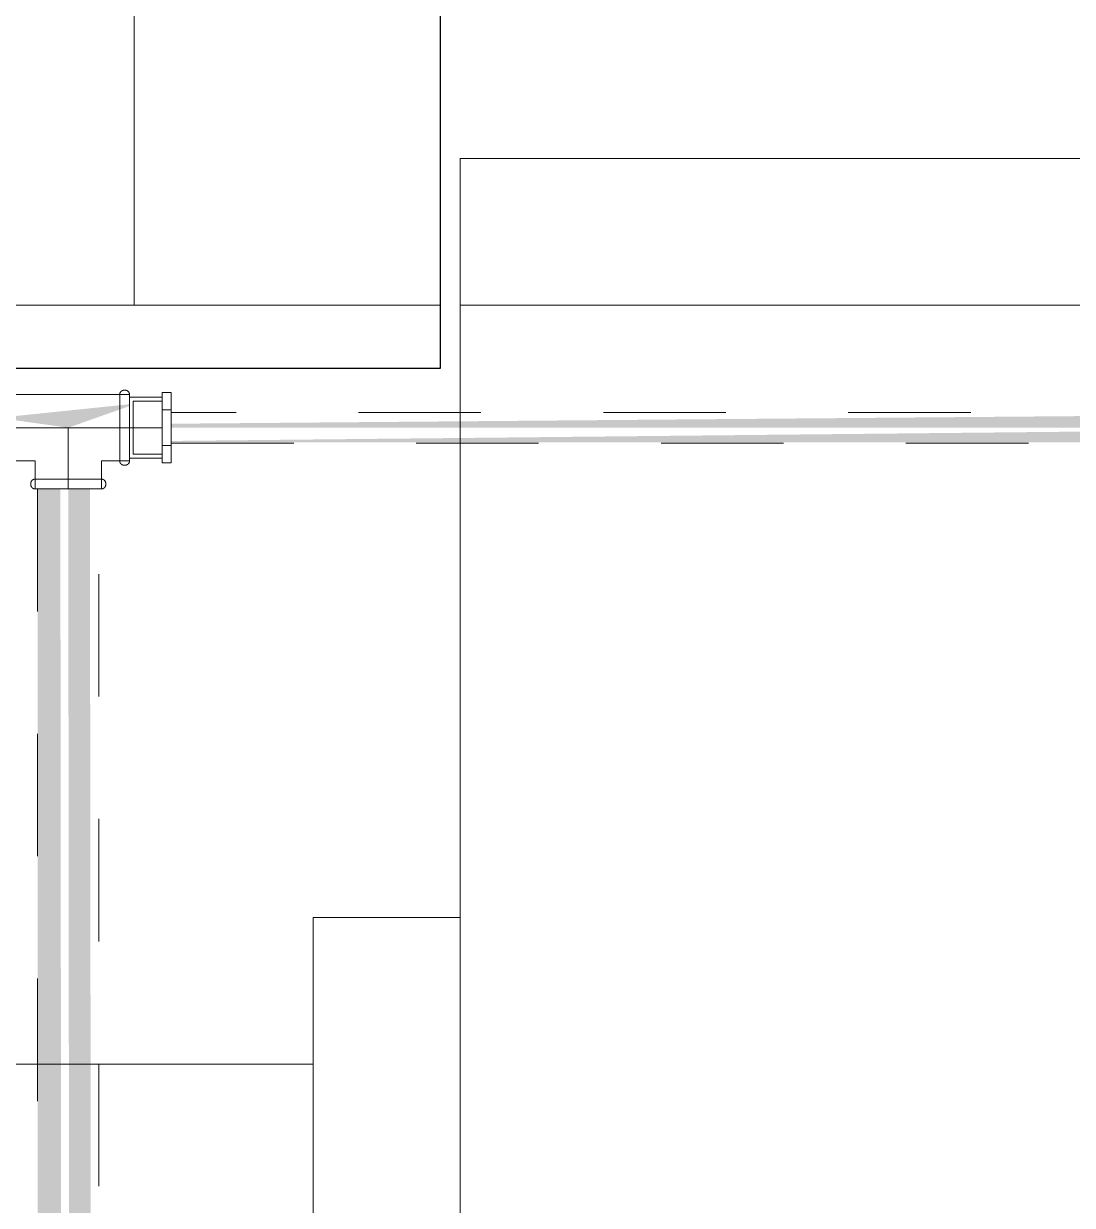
# Model space of a CAD drawing. Header units: metres. Extents: x 5 to 242, y -3 to 162.
# Drawn here: x 153.202 to 154.058, y 103.229 to 104.194 of the extents above; entities that cross this region are included whole.
import ezdxf

# ---------------------------------------------------------------- set-up
doc = ezdxf.new("R2010")
doc.units = ezdxf.units.M
doc.linetypes.add('Aligning Line', pattern=[0.012, 0.006, -0.006])
doc.linetypes.add('IMPORT-Dashed _3_', pattern=[0.75, 0.5, -0.25])
doc.layers.add('1053_ARQ_BASE_MATADOURO_2_dwg', color=7, linetype='Continuous', lineweight=5, true_color=0x767676)
doc.layers.add('1053_ARQ_BASE_MATADOURO_dwg', color=7, linetype='Continuous', lineweight=5, true_color=0x767676)
for name, color, linetype, lineweight in [('A-PISO', 7, 'Continuous', 5), ('A-PROJEÇÃO', 7, 'IMPORT-Dashed _3_', 15), ('A-VISTA03', 7, 'Continuous', 9), ('P-PIPE', 7, 'Continuous', 5), ('P-PIPE-CNTR', 7, 'Continuous', 5)]:
    doc.layers.add(name, color=color, linetype=linetype, lineweight=lineweight)

# ---------------------------------------------------------------- blocks, each defined once
blk = doc.blocks.new('1053_ARQ_BASE_MATADOURO_dwg_arq geral tgov-4039641-TÉRREO 1_20')
at = {"color": 253, "lineweight": 5, "true_color": 0xaaaaaa, "flags": 128}
blk.add_lwpolyline([(-3.17039, 14.42815), (-3.17039, 20.15815), (-12.42039, 20.15815), (-12.42039, 34.84828), (-12.42039, 34.99828), (5.3461, 34.99828), (5.3461, 26.62815)], dxfattribs=at)
at = {"layer": 'A-PROJEÇÃO', "color": 253, "true_color": 0xaaaaaa, "flags": 128}
blk.add_lwpolyline([(12.19959, 15.27815), (-3.05039, 15.27815), (-3.05039, 20.77815), (12.19959, 20.77815)], close=True, dxfattribs=at)
at = {"layer": 'A-VISTA03', "color": 253, "true_color": 0xaaaaaa, "flags": 128}
for points in [[(11.69961, 20.27815), (11.69961, 20.89815), (-3.05039, 20.89815), (-3.05039, 20.77815), (11.57961, 20.77815), (11.57961, 20.27815)], [(-2.55039, 14.54815), (-3.05039, 14.54815), (-3.05039, 20.27815), (-3.17039, 20.27815), (-3.17039, 14.42815), (-2.55039, 14.42815)]]:
    blk.add_lwpolyline(points, dxfattribs=at)
blk = doc.blocks.new('1053_ARQ_BASE_MATADOURO_dwg-3625622-TÉRREO 1_20')
blk.add_blockref('1053_ARQ_BASE_MATADOURO_dwg_arq geral tgov-4039641-TÉRREO 1_20', (130.20979, 83.18603))
blk = doc.blocks.new('1053_ARQ_BASE_MATADOURO_2_dwg-3637054-TÉRREO 1_20')
at = {"layer": 'A-PISO', "color": 253, "lineweight": 30, "true_color": 0xaaaaaa, "flags": 128}
blk.add_lwpolyline([(126.14312, 84.32642), (127.14312, 84.32642), (127.14312, 70.72642), (126.14312, 70.72642)], close=True, dxfattribs=at)
at = {"layer": 'A-PISO', "color": 253, "true_color": 0xaaaaaa, "flags": 128}
blk.add_lwpolyline([(126.39312, 70.77815), (126.39312, 71.02815), (126.14312, 71.02815), (126.14312, 70.77815), (126.39312, 70.77815), (126.89312, 70.77815), (127.14312, 70.77815), (127.14312, 71.02815), (126.89312, 71.02815), (126.39312, 71.02815), (126.39312, 74.02815), (126.14312, 74.02815), (126.14312, 74.27815), (126.39312, 74.27815), (126.39312, 74.02815), (126.89312, 74.02815), (126.89312, 71.02815), (126.89312, 70.77815)], dxfattribs=at)

msp = doc.modelspace()

# ---------------------------------------------------------------- hatches: boundary and pattern name
at = {"layer": 'P-PIPE', "true_color": 0x7f7f7f}
msp.add_hatch(color=8, dxfattribs=at).paths.add_polyline_path([(153.23817, 103.86418), (153.28817, 103.88186), (153.28817, 103.88335), (153.18817, 103.87302), (153.19362, 103.87043), (153.23629, 103.86445)])
at = {"layer": 'P-PIPE', "true_color": 0xc0c0c0}
for points in [[(154.37517, 103.86418), (154.37517, 103.87626), (153.32227, 103.86742), (153.32227, 103.86418), (154.16797, 103.86418)], [(154.16797, 103.85211), (154.37517, 103.86102), (154.37517, 103.86418), (153.32227, 103.85336), (153.32227, 103.85211), (153.52931, 103.85211)], [(153.21317, 97.44458), (153.23817, 97.44458), (153.2317, 103.81418), (153.21317, 103.81418), (153.21317, 100.24471)], [(153.26317, 97.44458), (153.25585, 103.81418), (153.23817, 103.81418), (153.24464, 97.44458), (153.26232, 97.44458)]]:
    msp.add_hatch(color=9, dxfattribs=at).paths.add_polyline_path(points)

# ---------------------------------------------------------------- linework, layer by layer
at = {"layer": 'P-PIPE'}
for p, q in [((153.28817, 103.89128), (153.18817, 103.89128)), ((153.28017, 103.88611), (153.28017, 103.89128)), ((153.28017, 103.88611), (153.28017, 103.89128)), ((153.28467, 103.89478), (153.28367, 103.89478)), ((153.28817, 103.88335), (153.28817, 103.89128)), ((153.28817, 103.83708), (153.28817, 103.89128)), ((153.28817, 103.88611), (153.28817, 103.89128)), ((153.28817, 103.88611), (153.28817, 103.89128)), ((153.31477, 103.88918), (153.28817, 103.88918)), ((153.28817, 103.88918), (153.28817, 103.88186)), ((153.31477, 103.893), (153.31477, 103.87867)), ((153.31477, 103.87867), (153.31477, 103.893)), ((153.32227, 103.893), (153.31477, 103.893)), ((153.31477, 103.83918), (153.31477, 103.88918)), ((153.32227, 103.893), (153.32227, 103.87867)), ((153.32227, 103.87867), (153.32227, 103.893)), ((153.31477, 103.88588), (153.29127, 103.88588)), ((153.29127, 103.88588), (153.29127, 103.84248)), ((153.29127, 103.88588), (153.29127, 103.84248)), ((153.29127, 103.88318), (153.29127, 103.84518)), ((153.29127, 103.88318), (153.29127, 103.84518)), ((153.31477, 103.84248), (153.31477, 103.88588)), ((153.31477, 103.84248), (153.31477, 103.88588)), ((153.31477, 103.88318), (153.31477, 103.84518)), ((153.31477, 103.88318), (153.31477, 103.84518)), ((153.31477, 103.87867), (153.31477, 103.8497)), ((153.31477, 103.8497), (153.31477, 103.87867)), ((153.31477, 103.87867), (153.32227, 103.87867)), ((153.31477, 103.87867), (153.32227, 103.87867)), ((153.32227, 103.87867), (153.32227, 103.8497)), ((153.28017, 103.83708), (153.28017, 103.87174)), ((153.28017, 103.83708), (153.28017, 103.87174)), ((153.28817, 103.83708), (153.28817, 103.87123)), ((153.28817, 103.83708), (153.28817, 103.87123)), ((153.28817, 103.83708), (153.28817, 103.8712)), ((153.28817, 103.87065), (153.28817, 103.83918)), ((153.31477, 103.8497), (153.31477, 103.83536)), ((153.31477, 103.83536), (153.31477, 103.8497)), ((153.31477, 103.8497), (153.32227, 103.8497)), ((153.31477, 103.8497), (153.32227, 103.8497)), ((153.32227, 103.8497), (153.32227, 103.83536)), ((153.32227, 103.83536), (153.32227, 103.8497)), ((153.29127, 103.84248), (153.31477, 103.84248)), ((153.18817, 103.83708), (153.21107, 103.83708)), ((153.21107, 103.83708), (153.21107, 103.81418)), ((153.26527, 103.83708), (153.28817, 103.83708)), ((153.26527, 103.81418), (153.26527, 103.83708)), ((153.28367, 103.83358), (153.28467, 103.83358)), ((153.28817, 103.83918), (153.31477, 103.83918)), ((153.31477, 103.83536), (153.32227, 103.83536)), ((153.21107, 103.82218), (153.26527, 103.82218)), ((153.21107, 103.82218), (153.26527, 103.82218)), ((153.20757, 103.81868), (153.20757, 103.81768)), ((153.21107, 103.81418), (153.212, 103.81418)), ((153.21107, 103.81418), (153.26527, 103.81418)), ((153.21625, 103.81418), (153.21107, 103.81418)), ((153.24655, 103.81418), (153.2298, 103.81418)), ((153.26527, 103.81418), (153.2601, 103.81418)), ((153.26435, 103.81418), (153.26527, 103.81418)), ((153.26877, 103.81768), (153.26877, 103.81868))]:
    msp.add_line(p, q, dxfattribs=at)
at = {"layer": 'P-PIPE', "linetype": 'Aligning Line', "lineweight": 15}
for p, q in [((154.37517, 103.87668), (153.32227, 103.87668)), ((153.32227, 103.87668), (153.32227, 103.85168)), ((153.32227, 103.87668), (153.32227, 103.87626)), ((153.32227, 103.85211), (153.32227, 103.85168)), ((153.32227, 103.85168), (154.37517, 103.85168)), ((153.21317, 103.81418), (153.21317, 97.44458)), ((153.26317, 103.81418), (153.21317, 103.81418)), ((153.26317, 97.44458), (153.26317, 103.81418))]:
    msp.add_line(p, q, dxfattribs=at)
at = {"layer": 'P-PIPE', "flags": 128}
for points in [[(153.28017, 103.89128), (153.28018, 103.89142), (153.28018, 103.89156), (153.2802, 103.8917), (153.28022, 103.89184), (153.28024, 103.89198), (153.28027, 103.89212), (153.28031, 103.89225), (153.28035, 103.89239), (153.2804, 103.89252), (153.28045, 103.89265), (153.28051, 103.89278), (153.28057, 103.8929), (153.28064, 103.89302), (153.28071, 103.89314), (153.28078, 103.89326), (153.28087, 103.89337), (153.28095, 103.89349), (153.28104, 103.89359), (153.28114, 103.8937), (153.28123, 103.8938), (153.28134, 103.89389), (153.28144, 103.89398), (153.28155, 103.89407), (153.28167, 103.89415), (153.28178, 103.89423), (153.2819, 103.8943), (153.28202, 103.89437), (153.28215, 103.89443), (153.28228, 103.89449), (153.2824, 103.89455), (153.28254, 103.89459), (153.28267, 103.89464), (153.2828, 103.89467), (153.28294, 103.89471), (153.28308, 103.89473), (153.28322, 103.89475), (153.28336, 103.89477), (153.2835, 103.89478), (153.28364, 103.89478), (153.28367, 103.89478)], [(153.28017, 103.88342), (153.28017, 103.88417), (153.28017, 103.88488), (153.28017, 103.88557), (153.28017, 103.88622), (153.28017, 103.88683), (153.28017, 103.88741), (153.28017, 103.88795), (153.28017, 103.88845), (153.28017, 103.88891), (153.28017, 103.88934), (153.28017, 103.88972), (153.28017, 103.89006), (153.28017, 103.89036), (153.28017, 103.89062), (153.28017, 103.89084), (153.28017, 103.89101), (153.28017, 103.89114), (153.28017, 103.89123), (153.28017, 103.89128)], [(153.28017, 103.89126), (153.28017, 103.8912), (153.28017, 103.89109), (153.28017, 103.89094), (153.28017, 103.89074), (153.28017, 103.89051), (153.28017, 103.89023), (153.28017, 103.88991), (153.28017, 103.88955), (153.28017, 103.88915), (153.28017, 103.8887), (153.28017, 103.88822), (153.28017, 103.8877), (153.28017, 103.88714), (153.28017, 103.88655), (153.28017, 103.88592), (153.28017, 103.88526), (153.28017, 103.88456), (153.28017, 103.88383), (153.28017, 103.88307), (153.28017, 103.88227), (153.28017, 103.88145), (153.28017, 103.8806), (153.28017, 103.87973), (153.28017, 103.87883), (153.28017, 103.8779), (153.28017, 103.87696), (153.28017, 103.87599), (153.28017, 103.87501), (153.28017, 103.874), (153.28017, 103.87299), (153.28017, 103.87195), (153.28017, 103.87091), (153.28017, 103.86985), (153.28017, 103.86879), (153.28017, 103.86772), (153.28017, 103.86664), (153.28017, 103.86556), (153.28017, 103.86448), (153.28017, 103.86339), (153.28017, 103.86231), (153.28017, 103.86123), (153.28017, 103.86016), (153.28017, 103.85909), (153.28017, 103.85803), (153.28017, 103.85698), (153.28017, 103.85594), (153.28017, 103.85491), (153.28017, 103.8539), (153.28017, 103.85291), (153.28017, 103.85193), (153.28017, 103.85097), (153.28017, 103.85004), (153.28017, 103.84912), (153.28017, 103.84824), (153.28017, 103.84737), (153.28017, 103.84654), (153.28017, 103.84573), (153.28017, 103.84495), (153.28017, 103.8442), (153.28017, 103.84348), (153.28017, 103.8428), (153.28017, 103.84215), (153.28017, 103.84154), (153.28017, 103.84096), (153.28017, 103.84042), (153.28017, 103.83992), (153.28017, 103.83946), (153.28017, 103.83903), (153.28017, 103.83865), (153.28017, 103.83831), (153.28017, 103.83801), (153.28017, 103.83775), (153.28017, 103.83753), (153.28017, 103.83736), (153.28017, 103.83722), (153.28017, 103.83714), (153.28017, 103.83709)], [(153.28467, 103.89478), (153.28481, 103.89478), (153.28495, 103.89477), (153.28509, 103.89476), (153.28523, 103.89474), (153.28537, 103.89471), (153.28551, 103.89468), (153.28564, 103.89465), (153.28577, 103.89461), (153.28591, 103.89456), (153.28604, 103.89451), (153.28616, 103.89445), (153.28629, 103.89439), (153.28641, 103.89432), (153.28653, 103.89425), (153.28665, 103.89417), (153.28676, 103.89409), (153.28687, 103.89401), (153.28698, 103.89392), (153.28708, 103.89382), (153.28718, 103.89372), (153.28728, 103.89362), (153.28737, 103.89351), (153.28746, 103.8934), (153.28754, 103.89329), (153.28762, 103.89318), (153.28769, 103.89306), (153.28776, 103.89293), (153.28782, 103.89281), (153.28788, 103.89268), (153.28794, 103.89255), (153.28798, 103.89242), (153.28803, 103.89229), (153.28806, 103.89215), (153.2881, 103.89202), (153.28812, 103.89188), (153.28814, 103.89174), (153.28816, 103.8916), (153.28817, 103.89146), (153.28817, 103.89132), (153.28817, 103.89128)], [(153.28817, 103.83711), (153.28817, 103.83717), (153.28817, 103.83728), (153.28817, 103.83743), (153.28817, 103.83762), (153.28817, 103.83786), (153.28817, 103.83814), (153.28817, 103.83846), (153.28817, 103.83882), (153.28817, 103.83922), (153.28817, 103.83967), (153.28817, 103.84015), (153.28817, 103.84067), (153.28817, 103.84122), (153.28817, 103.84182), (153.28817, 103.84245), (153.28817, 103.84311), (153.28817, 103.84381), (153.28817, 103.84454), (153.28817, 103.8453), (153.28817, 103.8461), (153.28817, 103.84692), (153.28817, 103.84777), (153.28817, 103.84864), (153.28817, 103.84954), (153.28817, 103.85047), (153.28817, 103.85141), (153.28817, 103.85238), (153.28817, 103.85336), (153.28817, 103.85436), (153.28817, 103.85538), (153.28817, 103.85641), (153.28817, 103.85746), (153.28817, 103.85851), (153.28817, 103.85958), (153.28817, 103.86065), (153.28817, 103.86173), (153.28817, 103.86281), (153.28817, 103.86389), (153.28817, 103.86498), (153.28817, 103.86606), (153.28817, 103.86714), (153.28817, 103.86821), (153.28817, 103.86928), (153.28817, 103.87034), (153.28817, 103.87139), (153.28817, 103.87243), (153.28817, 103.87346), (153.28817, 103.87447), (153.28817, 103.87546), (153.28817, 103.87644), (153.28817, 103.8774), (153.28817, 103.87833), (153.28817, 103.87924), (153.28817, 103.88013), (153.28817, 103.881), (153.28817, 103.88183), (153.28817, 103.88264), (153.28817, 103.88342), (153.28817, 103.88417), (153.28817, 103.88488), (153.28817, 103.88557), (153.28817, 103.88622), (153.28817, 103.88683), (153.28817, 103.88741), (153.28817, 103.88795), (153.28817, 103.88845), (153.28817, 103.88891), (153.28817, 103.88934), (153.28817, 103.88972), (153.28817, 103.89006), (153.28817, 103.89036), (153.28817, 103.89062), (153.28817, 103.89084), (153.28817, 103.89101), (153.28817, 103.89114), (153.28817, 103.89123), (153.28817, 103.89128)], [(153.28817, 103.89126), (153.28817, 103.8912), (153.28817, 103.89109), (153.28817, 103.89094), (153.28817, 103.89074), (153.28817, 103.89051), (153.28817, 103.89023), (153.28817, 103.88991), (153.28817, 103.88955), (153.28817, 103.88915), (153.28817, 103.8887), (153.28817, 103.88822), (153.28817, 103.8877), (153.28817, 103.88714), (153.28817, 103.88655), (153.28817, 103.88592), (153.28817, 103.88526), (153.28817, 103.88456), (153.28817, 103.88383), (153.28817, 103.88307)], [(153.28017, 103.83711), (153.28017, 103.83717), (153.28017, 103.83728), (153.28017, 103.83743), (153.28017, 103.83762), (153.28017, 103.83786), (153.28017, 103.83814), (153.28017, 103.83846), (153.28017, 103.83882), (153.28017, 103.83922), (153.28017, 103.83967), (153.28017, 103.84015), (153.28017, 103.84067), (153.28017, 103.84122), (153.28017, 103.84182), (153.28017, 103.84245), (153.28017, 103.84311), (153.28017, 103.84381), (153.28017, 103.84454), (153.28017, 103.8453), (153.28017, 103.8461), (153.28017, 103.84692), (153.28017, 103.84777), (153.28017, 103.84864), (153.28017, 103.84954), (153.28017, 103.85047), (153.28017, 103.85141), (153.28017, 103.85238), (153.28017, 103.85336), (153.28017, 103.85436), (153.28017, 103.85538), (153.28017, 103.85641), (153.28017, 103.85746), (153.28017, 103.85851), (153.28017, 103.85958), (153.28017, 103.86065), (153.28017, 103.86173), (153.28017, 103.86281), (153.28017, 103.86389), (153.28017, 103.86498), (153.28017, 103.86606), (153.28017, 103.86714)], [(153.28817, 103.86879), (153.28817, 103.86772), (153.28817, 103.86664), (153.28817, 103.86556), (153.28817, 103.86448), (153.28817, 103.86339), (153.28817, 103.86231), (153.28817, 103.86123), (153.28817, 103.86016), (153.28817, 103.85909), (153.28817, 103.85803), (153.28817, 103.85698), (153.28817, 103.85594), (153.28817, 103.85491), (153.28817, 103.8539), (153.28817, 103.85291), (153.28817, 103.85193), (153.28817, 103.85097), (153.28817, 103.85004), (153.28817, 103.84912), (153.28817, 103.84824), (153.28817, 103.84737), (153.28817, 103.84654), (153.28817, 103.84573), (153.28817, 103.84495), (153.28817, 103.8442), (153.28817, 103.84348), (153.28817, 103.8428), (153.28817, 103.84215), (153.28817, 103.84154), (153.28817, 103.84096), (153.28817, 103.84042), (153.28817, 103.83992), (153.28817, 103.83946), (153.28817, 103.83903), (153.28817, 103.83865), (153.28817, 103.83831), (153.28817, 103.83801), (153.28817, 103.83775), (153.28817, 103.83753), (153.28817, 103.83736), (153.28817, 103.83722), (153.28817, 103.83714), (153.28817, 103.83709)], [(153.28367, 103.83358), (153.28353, 103.83359), (153.28339, 103.8336), (153.28325, 103.83361), (153.28312, 103.83363), (153.28298, 103.83365), (153.28284, 103.83368), (153.28271, 103.83372), (153.28257, 103.83376), (153.28244, 103.83381), (153.28231, 103.83386), (153.28218, 103.83392), (153.28206, 103.83398), (153.28193, 103.83405), (153.28181, 103.83412), (153.2817, 103.8342), (153.28158, 103.83428), (153.28147, 103.83436), (153.28137, 103.83445), (153.28126, 103.83455), (153.28116, 103.83465), (153.28107, 103.83475), (153.28098, 103.83485), (153.28089, 103.83496), (153.28081, 103.83508), (153.28073, 103.83519), (153.28065, 103.83531), (153.28059, 103.83543), (153.28052, 103.83556), (153.28046, 103.83569), (153.28041, 103.83582), (153.28036, 103.83595), (153.28032, 103.83608), (153.28028, 103.83622), (153.28025, 103.83635), (153.28022, 103.83649), (153.2802, 103.83663), (153.28019, 103.83677), (153.28018, 103.83691), (153.28017, 103.83705), (153.28017, 103.83708)], [(153.28817, 103.83708), (153.28817, 103.83694), (153.28816, 103.8368), (153.28815, 103.83667), (153.28813, 103.83653), (153.2881, 103.83639), (153.28807, 103.83625), (153.28804, 103.83612), (153.288, 103.83598), (153.28795, 103.83585), (153.2879, 103.83572), (153.28784, 103.83559), (153.28778, 103.83547), (153.28771, 103.83535), (153.28764, 103.83523), (153.28756, 103.83511), (153.28748, 103.83499), (153.28739, 103.83488), (153.2873, 103.83478), (153.28721, 103.83467), (153.28711, 103.83457), (153.28701, 103.83448), (153.2869, 103.83439), (153.28679, 103.8343), (153.28668, 103.83422), (153.28656, 103.83414), (153.28644, 103.83407), (153.28632, 103.834), (153.2862, 103.83393), (153.28607, 103.83388), (153.28594, 103.83382), (153.28581, 103.83377), (153.28568, 103.83373), (153.28554, 103.83369), (153.28541, 103.83366), (153.28527, 103.83364), (153.28513, 103.83361), (153.28499, 103.8336), (153.28485, 103.83359), (153.28471, 103.83358), (153.28467, 103.83358)], [(153.20757, 103.81868), (153.20758, 103.81882), (153.20758, 103.81896), (153.2076, 103.8191), (153.20762, 103.81924), (153.20764, 103.81938), (153.20767, 103.81952), (153.20771, 103.81965), (153.20775, 103.81979), (153.2078, 103.81992), (153.20785, 103.82005), (153.20791, 103.82018), (153.20797, 103.8203), (153.20804, 103.82042), (153.20811, 103.82054), (153.20818, 103.82066), (153.20827, 103.82077), (153.20835, 103.82089), (153.20844, 103.82099), (153.20854, 103.8211), (153.20863, 103.8212), (153.20874, 103.82129), (153.20884, 103.82138), (153.20895, 103.82147), (153.20907, 103.82155), (153.20918, 103.82163), (153.2093, 103.8217), (153.20942, 103.82177), (153.20955, 103.82183), (153.20968, 103.82189), (153.2098, 103.82195), (153.20994, 103.82199), (153.21007, 103.82204), (153.2102, 103.82207), (153.21034, 103.82211), (153.21048, 103.82213), (153.21062, 103.82215), (153.21076, 103.82217), (153.2109, 103.82218), (153.21104, 103.82218), (153.21107, 103.82218)], [(153.26525, 103.82218), (153.26519, 103.82218), (153.26508, 103.82218), (153.26493, 103.82218), (153.26473, 103.82218), (153.2645, 103.82218), (153.26422, 103.82218), (153.2639, 103.82218), (153.26354, 103.82218), (153.26313, 103.82218), (153.26269, 103.82218), (153.26221, 103.82218), (153.26169, 103.82218), (153.26113, 103.82218), (153.26054, 103.82218), (153.25991, 103.82218), (153.25925, 103.82218), (153.25855, 103.82218), (153.25782, 103.82218), (153.25705, 103.82218), (153.25626, 103.82218), (153.25544, 103.82218), (153.25459, 103.82218), (153.25372, 103.82218), (153.25282, 103.82218), (153.25189, 103.82218), (153.25095, 103.82218), (153.24998, 103.82218), (153.249, 103.82218), (153.24799, 103.82218), (153.24698, 103.82218), (153.24594, 103.82218), (153.2449, 103.82218), (153.24384, 103.82218), (153.24278, 103.82218), (153.24171, 103.82218), (153.24063, 103.82218), (153.23955, 103.82218), (153.23847, 103.82218), (153.23738, 103.82218), (153.2363, 103.82218), (153.23522, 103.82218), (153.23414, 103.82218), (153.23308, 103.82218), (153.23202, 103.82218), (153.23097, 103.82218), (153.22993, 103.82218), (153.2289, 103.82218), (153.22789, 103.82218), (153.2269, 103.82218), (153.22592, 103.82218), (153.22496, 103.82218), (153.22403, 103.82218), (153.22311, 103.82218), (153.22222, 103.82218), (153.22136, 103.82218), (153.22052, 103.82218), (153.21972, 103.82218), (153.21894, 103.82218), (153.21819, 103.82218), (153.21747, 103.82218), (153.21679, 103.82218), (153.21614, 103.82218), (153.21553, 103.82218), (153.21495, 103.82218), (153.21441, 103.82218), (153.21391, 103.82218), (153.21345, 103.82218), (153.21302, 103.82218), (153.21264, 103.82218), (153.2123, 103.82218), (153.212, 103.82218), (153.21174, 103.82218), (153.21152, 103.82218), (153.21134, 103.82218), (153.21121, 103.82218), (153.21112, 103.82218), (153.21108, 103.82218)], [(153.21109, 103.82218), (153.21116, 103.82218), (153.21127, 103.82218), (153.21142, 103.82218), (153.21161, 103.82218), (153.21185, 103.82218), (153.21213, 103.82218), (153.21245, 103.82218), (153.21281, 103.82218), (153.21321, 103.82218), (153.21365, 103.82218), (153.21414, 103.82218), (153.21466, 103.82218), (153.21521, 103.82218), (153.21581, 103.82218), (153.21644, 103.82218), (153.2171, 103.82218), (153.2178, 103.82218), (153.21853, 103.82218), (153.21929, 103.82218), (153.22008, 103.82218), (153.22091, 103.82218), (153.22176, 103.82218), (153.22263, 103.82218), (153.22353, 103.82218), (153.22445, 103.82218), (153.2254, 103.82218), (153.22637, 103.82218), (153.22735, 103.82218), (153.22835, 103.82218), (153.22937, 103.82218), (153.2304, 103.82218), (153.23145, 103.82218), (153.2325, 103.82218), (153.23357, 103.82218), (153.23464, 103.82218), (153.23572, 103.82218), (153.2368, 103.82218), (153.23788, 103.82218), (153.23896, 103.82218), (153.24005, 103.82218), (153.24113, 103.82218), (153.2422, 103.82218), (153.24327, 103.82218), (153.24433, 103.82218), (153.24538, 103.82218), (153.24642, 103.82218), (153.24745, 103.82218), (153.24846, 103.82218), (153.24945, 103.82218), (153.25043, 103.82218), (153.25138, 103.82218), (153.25232, 103.82218), (153.25323, 103.82218), (153.25412, 103.82218), (153.25498, 103.82218), (153.25582, 103.82218), (153.25663, 103.82218), (153.25741, 103.82218), (153.25816, 103.82218), (153.25887, 103.82218), (153.25956, 103.82218), (153.2602, 103.82218), (153.26082, 103.82218), (153.26139, 103.82218), (153.26193, 103.82218), (153.26244, 103.82218), (153.2629, 103.82218), (153.26332, 103.82218), (153.26371, 103.82218), (153.26405, 103.82218), (153.26435, 103.82218), (153.26461, 103.82218), (153.26483, 103.82218), (153.265, 103.82218), (153.26513, 103.82218), (153.26522, 103.82218), (153.26527, 103.82218)], [(153.26527, 103.82218), (153.26541, 103.82218), (153.26555, 103.82217), (153.26569, 103.82216), (153.26583, 103.82214), (153.26597, 103.82211), (153.26611, 103.82208), (153.26624, 103.82205), (153.26637, 103.82201), (153.26651, 103.82196), (153.26664, 103.82191), (153.26676, 103.82185), (153.26689, 103.82179), (153.26701, 103.82172), (153.26713, 103.82165), (153.26725, 103.82157), (153.26736, 103.82149), (153.26747, 103.82141), (153.26758, 103.82132), (153.26768, 103.82122), (153.26778, 103.82112), (153.26788, 103.82102), (153.26797, 103.82091), (153.26806, 103.8208), (153.26814, 103.82069), (153.26822, 103.82058), (153.26829, 103.82046), (153.26836, 103.82033), (153.26842, 103.82021), (153.26848, 103.82008), (153.26854, 103.81995), (153.26858, 103.81982), (153.26863, 103.81969), (153.26866, 103.81955), (153.2687, 103.81942), (153.26872, 103.81928), (153.26874, 103.81914), (153.26876, 103.819), (153.26877, 103.81886), (153.26877, 103.81872), (153.26877, 103.81868)], [(153.21107, 103.81418), (153.21093, 103.81419), (153.21079, 103.8142), (153.21065, 103.81421), (153.21052, 103.81423), (153.21038, 103.81425), (153.21024, 103.81428), (153.21011, 103.81432), (153.20997, 103.81436), (153.20984, 103.81441), (153.20971, 103.81446), (153.20958, 103.81452), (153.20946, 103.81458), (153.20933, 103.81465), (153.20921, 103.81472), (153.2091, 103.8148), (153.20898, 103.81488), (153.20887, 103.81496), (153.20877, 103.81505), (153.20866, 103.81515), (153.20856, 103.81525), (153.20847, 103.81535), (153.20838, 103.81545), (153.20829, 103.81556), (153.20821, 103.81568), (153.20813, 103.81579), (153.20805, 103.81591), (153.20799, 103.81603), (153.20792, 103.81616), (153.20786, 103.81629), (153.20781, 103.81642), (153.20776, 103.81655), (153.20772, 103.81668), (153.20768, 103.81682), (153.20765, 103.81695), (153.20762, 103.81709), (153.2076, 103.81723), (153.20759, 103.81737), (153.20758, 103.81751), (153.20757, 103.81765), (153.20757, 103.81768)], [(153.21441, 103.81418), (153.21391, 103.81418), (153.21345, 103.81418), (153.21302, 103.81418), (153.21264, 103.81418), (153.2123, 103.81418), (153.212, 103.81418), (153.21174, 103.81418), (153.21152, 103.81418), (153.21134, 103.81418), (153.21121, 103.81418), (153.21112, 103.81418), (153.21108, 103.81418)], [(153.21109, 103.81418), (153.21116, 103.81418), (153.21127, 103.81418), (153.21142, 103.81418), (153.21161, 103.81418), (153.21185, 103.81418), (153.21213, 103.81418), (153.21245, 103.81418), (153.21281, 103.81418), (153.21321, 103.81418), (153.21365, 103.81418), (153.21414, 103.81418), (153.21466, 103.81418), (153.21521, 103.81418), (153.21581, 103.81418), (153.21644, 103.81418), (153.2171, 103.81418), (153.2178, 103.81418), (153.21853, 103.81418), (153.21929, 103.81418), (153.22008, 103.81418), (153.22091, 103.81418), (153.22176, 103.81418), (153.22263, 103.81418), (153.22353, 103.81418), (153.22445, 103.81418), (153.2254, 103.81418), (153.22637, 103.81418), (153.22735, 103.81418), (153.22835, 103.81418), (153.22937, 103.81418), (153.2304, 103.81418), (153.23145, 103.81418), (153.2325, 103.81418), (153.23357, 103.81418), (153.23464, 103.81418), (153.23572, 103.81418), (153.2368, 103.81418), (153.23788, 103.81418), (153.23896, 103.81418), (153.24005, 103.81418), (153.24113, 103.81418), (153.2422, 103.81418), (153.24327, 103.81418), (153.24433, 103.81418), (153.24538, 103.81418), (153.24642, 103.81418), (153.24745, 103.81418), (153.24846, 103.81418), (153.24945, 103.81418), (153.25043, 103.81418), (153.25138, 103.81418), (153.25232, 103.81418), (153.25323, 103.81418), (153.25412, 103.81418), (153.25498, 103.81418), (153.25582, 103.81418), (153.25663, 103.81418), (153.25741, 103.81418), (153.25816, 103.81418), (153.25887, 103.81418), (153.25956, 103.81418), (153.2602, 103.81418), (153.26082, 103.81418), (153.26139, 103.81418), (153.26193, 103.81418), (153.26244, 103.81418), (153.2629, 103.81418), (153.26332, 103.81418), (153.26371, 103.81418), (153.26405, 103.81418), (153.26435, 103.81418), (153.26461, 103.81418), (153.26483, 103.81418), (153.265, 103.81418), (153.26513, 103.81418), (153.26522, 103.81418), (153.26527, 103.81418)], [(153.26525, 103.81418), (153.26519, 103.81418), (153.26508, 103.81418), (153.26493, 103.81418), (153.26473, 103.81418), (153.2645, 103.81418), (153.26422, 103.81418), (153.2639, 103.81418), (153.26354, 103.81418), (153.26313, 103.81418), (153.26269, 103.81418), (153.26221, 103.81418)], [(153.26877, 103.81768), (153.26877, 103.81754), (153.26876, 103.8174), (153.26875, 103.81727), (153.26873, 103.81713), (153.2687, 103.81699), (153.26867, 103.81685), (153.26864, 103.81672), (153.2686, 103.81658), (153.26855, 103.81645), (153.2685, 103.81632), (153.26844, 103.81619), (153.26838, 103.81607), (153.26831, 103.81595), (153.26824, 103.81583), (153.26816, 103.81571), (153.26808, 103.81559), (153.26799, 103.81548), (153.2679, 103.81538), (153.26781, 103.81527), (153.26771, 103.81517), (153.26761, 103.81508), (153.2675, 103.81499), (153.26739, 103.8149), (153.26728, 103.81482), (153.26716, 103.81474), (153.26704, 103.81467), (153.26692, 103.8146), (153.2668, 103.81453), (153.26667, 103.81448), (153.26654, 103.81442), (153.26641, 103.81437), (153.26628, 103.81433), (153.26614, 103.81429), (153.26601, 103.81426), (153.26587, 103.81424), (153.26573, 103.81421), (153.26559, 103.8142), (153.26545, 103.81419), (153.26531, 103.81418), (153.26527, 103.81418)]]:
    msp.add_lwpolyline(points, dxfattribs=at)
at = {"layer": 'P-PIPE-CNTR'}
for p, q in [((153.18817, 103.86418), (153.28817, 103.86418)), ((153.23817, 103.81418), (153.23817, 103.86418)), ((153.28817, 103.86418), (153.31477, 103.86418)), ((153.28817, 103.86418), (153.31477, 103.86418))]:
    msp.add_line(p, q, dxfattribs=at)

# ---------------------------------------------------------------- block references
at = {"layer": '1053_ARQ_BASE_MATADOURO_2_dwg', "color": 253, "true_color": 0xaaaaaa}
msp.add_blockref('1053_ARQ_BASE_MATADOURO_2_dwg-3637054-TÉRREO 1_20', (26.39877, 33.18603), dxfattribs=at)
at = {"layer": '1053_ARQ_BASE_MATADOURO_dwg', "color": 253, "true_color": 0xaaaaaa}
msp.add_blockref('1053_ARQ_BASE_MATADOURO_dwg-3625622-TÉRREO 1_20', (26.39877, 0), dxfattribs=at)

doc.saveas('drawing.dxf')
